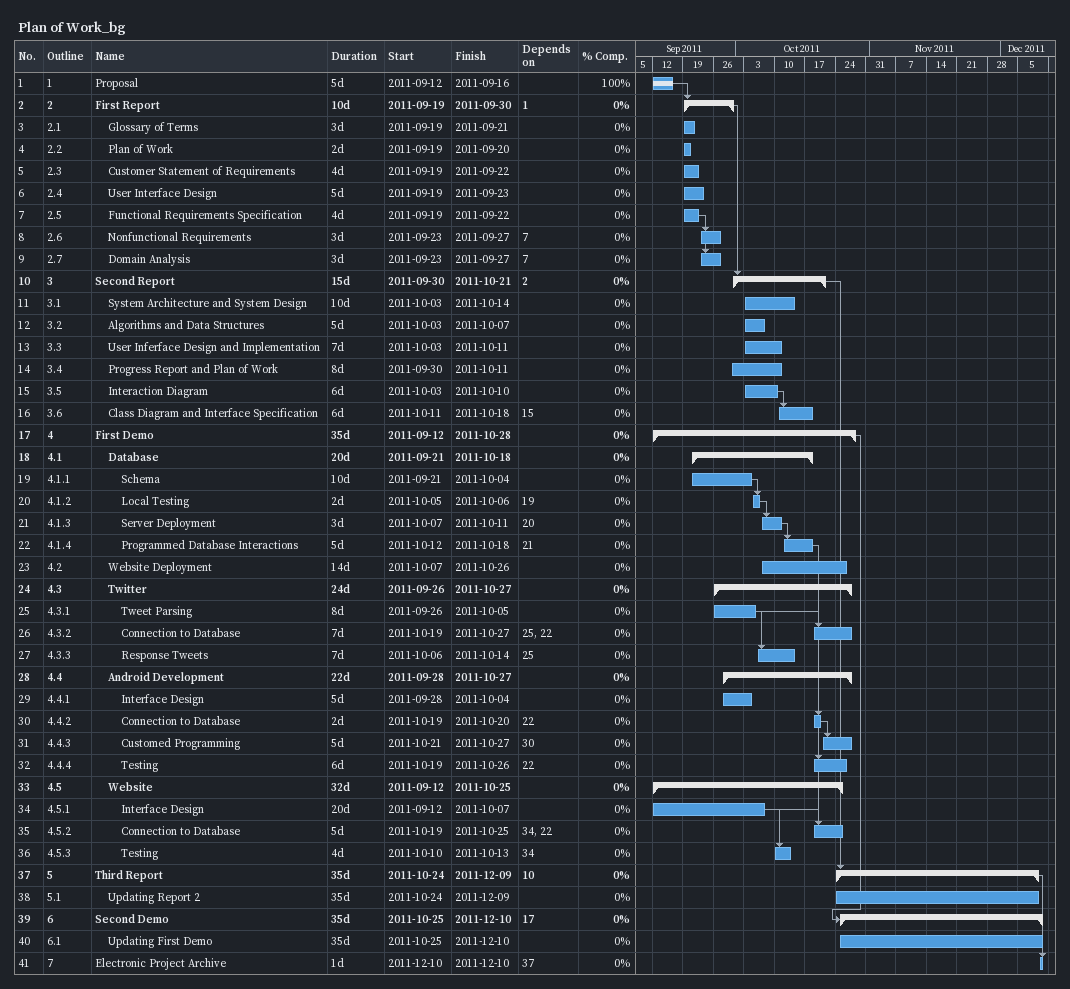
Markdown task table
Plan of Work_bg

| ID | WBS | Task | Duration | Start | Finish | Predecessors | % complete |
|---|---|---|---|---|---|---|---|
| 1 | 1 | Proposal | 5d | 2011-09-12 | 2011-09-16 |  | 100 |
| 2 | 2 | **First Report** | 10d | 2011-09-19 | 2011-09-30 | 1 | 0 |
| 3 | 2.1 | Glossary of Terms | 3d | 2011-09-19 | 2011-09-21 |  | 0 |
| 4 | 2.2 | Plan of Work | 2d | 2011-09-19 | 2011-09-20 |  | 0 |
| 5 | 2.3 | Customer Statement of Requirements | 4d | 2011-09-19 | 2011-09-22 |  | 0 |
| 6 | 2.4 | User Interface Design | 5d | 2011-09-19 | 2011-09-23 |  | 0 |
| 7 | 2.5 | Functional Requirements Specification | 4d | 2011-09-19 | 2011-09-22 |  | 0 |
| 8 | 2.6 | Nonfunctional Requirements | 3d | 2011-09-23 | 2011-09-27 | 7 | 0 |
| 9 | 2.7 | Domain Analysis | 3d | 2011-09-23 | 2011-09-27 | 7 | 0 |
| 10 | 3 | **Second Report** | 15d | 2011-09-30 | 2011-10-21 | 2 | 0 |
| 11 | 3.1 | System Architecture and System Design | 10d | 2011-10-03 | 2011-10-14 |  | 0 |
| 12 | 3.2 | Algorithms and Data Structures | 5d | 2011-10-03 | 2011-10-07 |  | 0 |
| 13 | 3.3 | User Inferface Design and Implementation | 7d | 2011-10-03 | 2011-10-11 |  | 0 |
| 14 | 3.4 | Progress Report and Plan of Work | 8d | 2011-09-30 | 2011-10-11 |  | 0 |
| 15 | 3.5 | Interaction Diagram | 6d | 2011-10-03 | 2011-10-10 |  | 0 |
| 16 | 3.6 | Class Diagram and Interface Specification | 6d | 2011-10-11 | 2011-10-18 | 15 | 0 |
| 17 | 4 | **First Demo** | 35d | 2011-09-12 | 2011-10-28 |  | 0 |
| 18 | 4.1 | **Database** | 20d | 2011-09-21 | 2011-10-18 |  | 0 |
| 19 | 4.1.1 | Schema | 10d | 2011-09-21 | 2011-10-04 |  | 0 |
| 20 | 4.1.2 | Local Testing | 2d | 2011-10-05 | 2011-10-06 | 19 | 0 |
| 21 | 4.1.3 | Server Deployment | 3d | 2011-10-07 | 2011-10-11 | 20 | 0 |
| 22 | 4.1.4 | Programmed Database Interactions | 5d | 2011-10-12 | 2011-10-18 | 21 | 0 |
| 23 | 4.2 | Website Deployment | 14d | 2011-10-07 | 2011-10-26 |  | 0 |
| 24 | 4.3 | **Twitter** | 24d | 2011-09-26 | 2011-10-27 |  | 0 |
| 25 | 4.3.1 | Tweet Parsing | 8d | 2011-09-26 | 2011-10-05 |  | 0 |
| 26 | 4.3.2 | Connection to Database | 7d | 2011-10-19 | 2011-10-27 | 25, 22 | 0 |
| 27 | 4.3.3 | Response Tweets | 7d | 2011-10-06 | 2011-10-14 | 25 | 0 |
| 28 | 4.4 | **Android Development** | 22d | 2011-09-28 | 2011-10-27 |  | 0 |
| 29 | 4.4.1 | Interface Design | 5d | 2011-09-28 | 2011-10-04 |  | 0 |
| 30 | 4.4.2 | Connection to Database | 2d | 2011-10-19 | 2011-10-20 | 22 | 0 |
| 31 | 4.4.3 | Customed Programming | 5d | 2011-10-21 | 2011-10-27 | 30 | 0 |
| 32 | 4.4.4 | Testing | 6d | 2011-10-19 | 2011-10-26 | 22 | 0 |
| 33 | 4.5 | **Website** | 32d | 2011-09-12 | 2011-10-25 |  | 0 |
| 34 | 4.5.1 | Interface Design | 20d | 2011-09-12 | 2011-10-07 |  | 0 |
| 35 | 4.5.2 | Connection to Database | 5d | 2011-10-19 | 2011-10-25 | 34, 22 | 0 |
| 36 | 4.5.3 | Testing | 4d | 2011-10-10 | 2011-10-13 | 34 | 0 |
| 37 | 5 | **Third Report** | 35d | 2011-10-24 | 2011-12-09 | 10 | 0 |
| 38 | 5.1 | Updating Report 2 | 35d | 2011-10-24 | 2011-12-09 |  | 0 |
| 39 | 6 | **Second Demo** | 35d | 2011-10-25 | 2011-12-10 | 17 | 0 |
| 40 | 6.1 | Updating First Demo | 35d | 2011-10-25 | 2011-12-10 |  | 0 |
| 41 | 7 | Electronic Project Archive | 1d | 2011-12-10 | 2011-12-10 | 37 | 0 |
